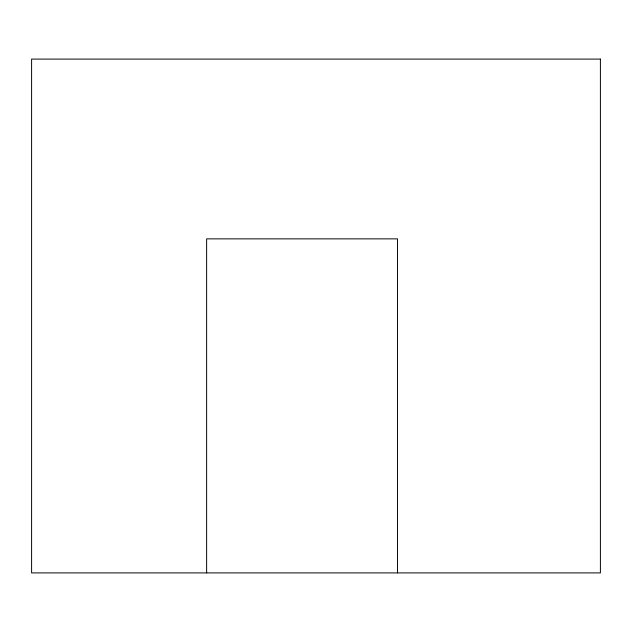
<?xml version="1.0" encoding="UTF-8"?>
<svg xmlns="http://www.w3.org/2000/svg" width="632" height="632" viewBox="0 0 632 632"><rect width="100%" height="100%" fill="white"/><g stroke="black" fill="none" stroke-linecap="round" stroke-linejoin="round"><path stroke-width="0.95" d="M397.52 572.908L397.52 238.864L206.632 238.864L206.632 572.908M600.4 59.092L31.6 59.092L31.6 572.908L600.4 572.908L600.4 59.092"/></g></svg>
